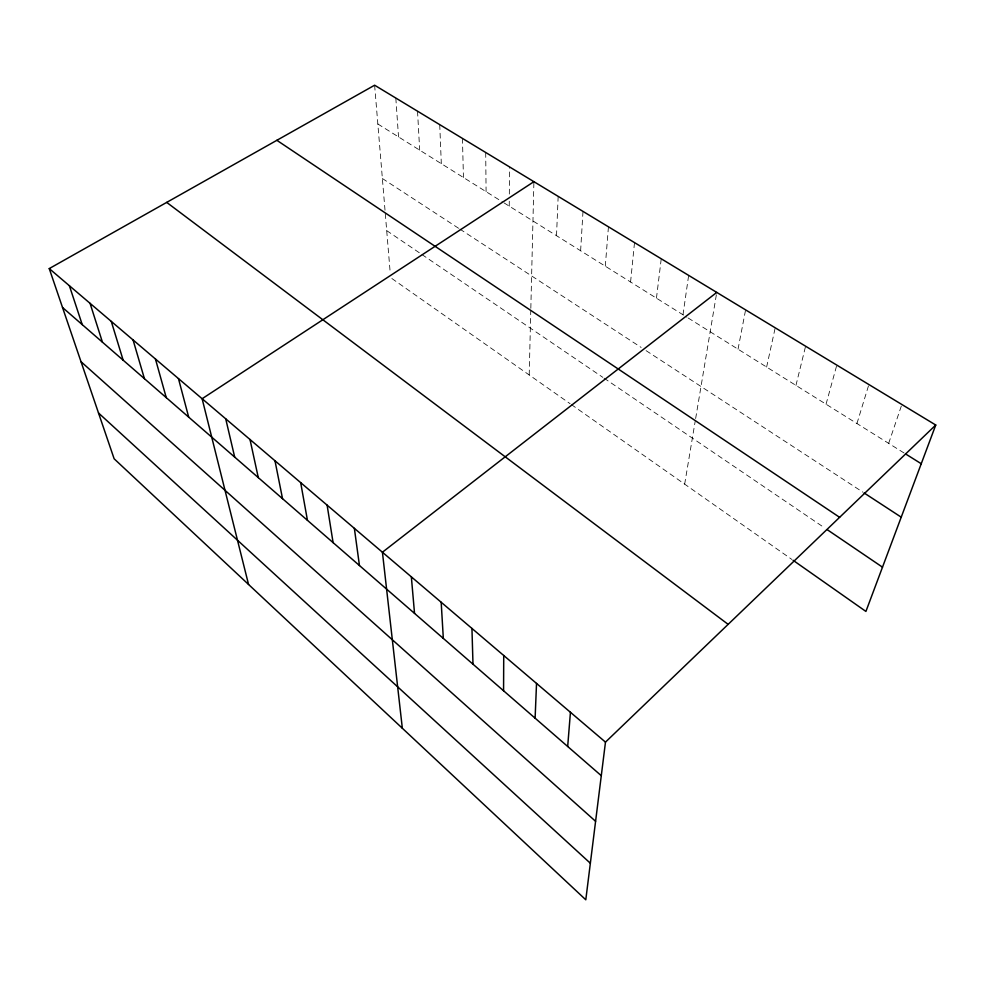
<?xml version="1.0" encoding="UTF-8"?>
<svg xmlns="http://www.w3.org/2000/svg" width="985" height="985" viewBox="0 0 985 985"><rect width="100%" height="100%" fill="white"/><g stroke="black" fill="none" stroke-linecap="round" stroke-linejoin="round"><path stroke-width="0.74" stroke-dasharray="4.92 3.69" d="M509.245 206.148L509.282 200.103M509.331 194.07L509.516 166.908M529.204 374.977L530.755 311.198M530.829 308.305L533.907 181.683M556.513 235.698L558.163 196.36M580.621 250.769L582.997 211.406M605.295 266.196L608.447 226.809M630.572 282.005L634.512 242.605M656.453 298.184L661.243 258.784M682.987 314.769L688.65 275.381M684.661 484.14L695.164 421.408M695.644 418.539L716.76 292.41M738.036 349.195L745.596 309.869M766.625 367.06L775.207 327.796M795.954 385.394L805.595 346.203M826.046 404.207L836.807 365.115M856.938 423.525L868.881 384.532M888.655 443.361L901.854 404.503M377.846 123.987L502.806 202.122M504.098 202.922L686.865 317.195M688.158 318.007L904.304 453.137M382.377 178.519L458.591 228.274M459.847 229.086L641.136 347.422M646.086 350.648L862.909 492.168M386.711 230.625L420.718 253.711M421.949 254.549L602.832 377.341M604.051 378.166L824.888 528.071M391.858 278.509L570.069 403.665M571.312 404.539L791.891 559.455M374.62 85.215L385.061 210.802M385.295 213.696L390.232 273.042M395.822 98.057L398.531 136.927M417.529 111.194L419.684 150.151M439.729 124.639L441.317 163.682M462.445 138.393L463.442 177.509M485.704 152.478L486.085 191.656"/><path stroke-width="1.48" d="M503.569 690.768L503.729 655.493M535.114 718.188L536.529 683.43M567.68 746.47L570.438 712.29M935.75 425.027L605.479 742.124L585.792 899.785L114.137 458.788L49.25 268.585L374.62 85.215L935.75 425.027L865.913 611.439L793.085 560.293M716.76 292.41L382.426 552.228L402.336 728.26M533.907 181.683L202.122 398.728L248.552 584.474M905.609 453.95L921.246 463.738M864.165 492.992L901.226 517.174M276.859 140.301L839.614 517.322M827.363 529.758L882.498 567.175M166.699 202.393L728.149 624.355M49.25 268.585L605.479 742.124M62.523 307.492L601.293 775.688M81.016 361.704L595.593 821.305M98.5 412.974L590.347 863.242M69.381 285.724L82.223 324.607M90.054 303.318L102.428 342.164M111.268 321.381L123.15 360.178M133.061 339.936L144.426 378.671M155.445 358.996L166.256 397.644M178.457 378.585L188.689 417.135M225.725 418.834L234.689 457.114M250.005 439.495L258.292 477.614M274.975 460.758L282.535 498.681M300.671 482.625L307.455 520.339M327.118 505.145L333.09 542.612M354.366 528.342L359.451 565.525M411.348 576.853L414.537 613.396M441.181 602.254L443.324 638.415M471.95 628.455L472.985 664.186"/></g></svg>
